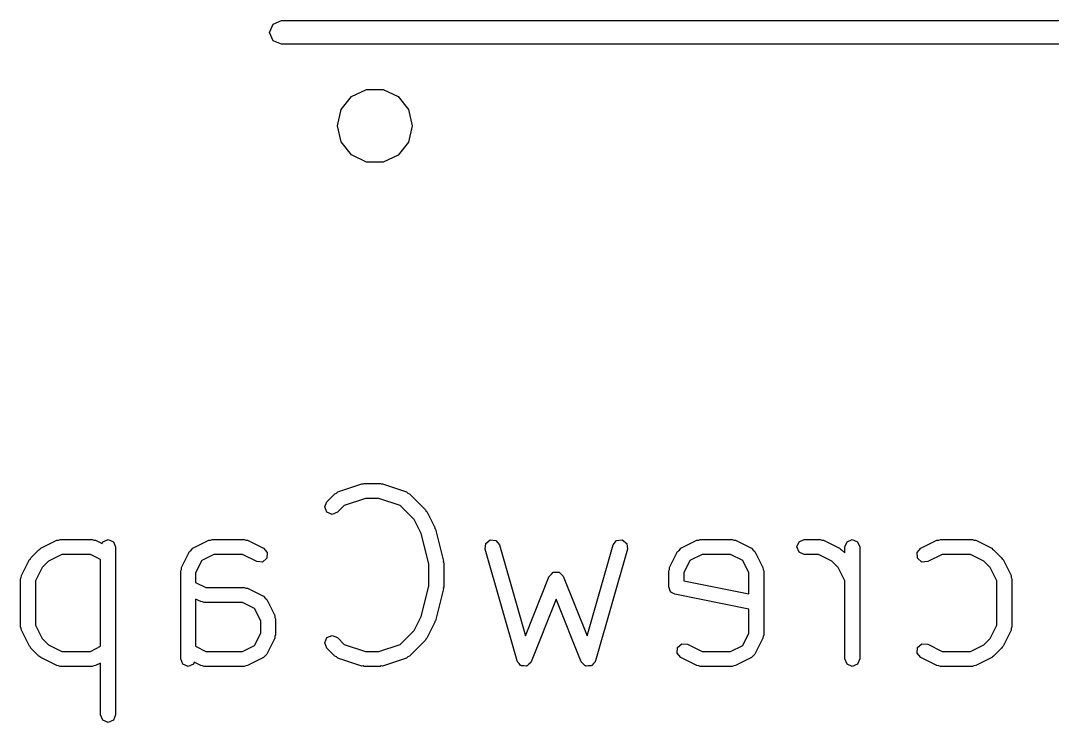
# Model space of a CAD drawing. Extents: x -8.7 to 8.7, y -10.2 to 10.1.
# Drawn here: x -3.9 to 1.63, y -6.2 to -2.44 of the extents above; entities that cross this region are included whole.
import ezdxf

# ---------------------------------------------------------------- set-up
doc = ezdxf.new("R2010")
doc.units = 0
doc.layers.add('BLACK', color=7, linetype='CONTINUOUS')

msp = doc.modelspace()

# ---------------------------------------------------------------- linework, layer by layer
at = {"layer": 'BLACK', "linetype": 'CONTINUOUS'}
for p, q in [((-2.5635, -2.5), (-2.5449, -2.4551)), ((-2.5449, -2.4551), (-2.5, -2.4365)), ((-2.5, -2.4365), (2.5, -2.4365)), ((-2.5449, -2.5449), (-2.5635, -2.5)), ((-2.5, -2.5635), (-2.5449, -2.5449)), ((2.5, -2.5635), (-2.5, -2.5635)), ((-2.1245, -2.84348), (-2.04431, -2.80497)), ((-2.04431, -2.80497), (-1.95535, -2.80505)), ((-1.95535, -2.80505), (-1.87522, -2.8437)), ((-2.18006, -2.91295), (-2.1245, -2.84348)), ((-1.87522, -2.8437), (-1.81978, -2.91327)), ((-2.2, -2.99965), (-2.18006, -2.91295)), ((-1.81978, -2.91327), (-1.8, -3)), ((-2.18037, -3.08642), (-2.2, -2.99965)), ((-1.8, -3.0007), (-1.82009, -3.08736)), ((-1.8, -3), (-1.8, -3.0007)), ((-2.12505, -3.15609), (-2.18037, -3.08642)), ((-1.82009, -3.08736), (-1.87577, -3.15674)), ((-2.04499, -3.19487), (-2.12505, -3.15609)), ((-1.95603, -3.19511), (-2.04499, -3.19487)), ((-1.87577, -3.15674), (-1.95603, -3.19511)), ((-2.06323, -4.91966), (-2.05714, -4.91714)), ((-2.05714, -4.91714), (-1.97143, -4.91714)), ((-1.97143, -4.91714), (-1.96534, -4.91966)), ((-2.25685, -5.01457), (-2.214, -4.97172)), ((-2.214, -4.97172), (-2.2054, -4.96815)), ((-2.2054, -4.96815), (-2.19836, -4.96205)), ((-2.19836, -4.96205), (-2.06979, -4.9192)), ((-2.06979, -4.9192), (-2.06323, -4.91966)), ((-1.96534, -4.91966), (-1.95878, -4.9192)), ((-1.95878, -4.9192), (-1.83021, -4.96205)), ((-1.83021, -4.96205), (-1.82317, -4.96815)), ((-1.82317, -4.96815), (-1.81457, -4.97172)), ((-1.81457, -4.97172), (-1.72886, -5.05743)), ((-2.26857, -5.04286), (-2.25685, -5.01457)), ((-2.05065, -4.99714), (-2.16411, -5.03496)), ((-1.97792, -4.99714), (-2.05065, -4.99714)), ((-1.86446, -5.03496), (-1.97792, -4.99714)), ((-2.25685, -5.07114), (-2.26857, -5.04286)), ((-2.22857, -5.08286), (-2.25685, -5.07114)), ((-2.20029, -5.07114), (-2.22857, -5.08286)), ((-2.16411, -5.03496), (-2.20029, -5.07114)), ((-1.79002, -5.10941), (-1.86446, -5.03496)), ((-1.72886, -5.05743), (-1.72634, -5.06351)), ((-1.72634, -5.06351), (-1.72136, -5.06783)), ((-1.72136, -5.06783), (-1.67851, -5.15354)), ((-1.75203, -5.18539), (-1.79002, -5.10941)), ((-1.71143, -5.34778), (-1.75203, -5.18539)), ((-1.67851, -5.15354), (-1.67819, -5.15807)), ((-1.67819, -5.15807), (-1.67548, -5.16173)), ((-1.67548, -5.16173), (-1.63262, -5.33316)), ((-3.78932, -5.26422), (-3.7036, -5.22136)), ((-3.7036, -5.22136), (-3.69432, -5.2207)), ((-3.69432, -5.2207), (-3.68571, -5.21714)), ((-3.68571, -5.21714), (-3.51428, -5.21714)), ((-3.51428, -5.21714), (-3.50568, -5.2207)), ((-3.50568, -5.2207), (-3.4964, -5.22136)), ((-3.4964, -5.22136), (-3.46107, -5.23903)), ((-3.46107, -5.23903), (-3.45686, -5.22886)), ((-3.45686, -5.22886), (-3.42857, -5.21714)), ((-3.42857, -5.21714), (-3.40029, -5.22886)), ((-3.40029, -5.22886), (-3.38857, -5.25714)), ((-2.97503, -5.26422), (-2.88932, -5.22136)), ((-2.88932, -5.22136), (-2.88003, -5.2207)), ((-2.88003, -5.2207), (-2.87143, -5.21714)), ((-2.87143, -5.21714), (-2.7, -5.21714)), ((-2.7, -5.21714), (-2.6914, -5.2207)), ((-2.6914, -5.2207), (-2.68211, -5.22136)), ((-2.68211, -5.22136), (-2.5964, -5.26422)), ((-1.40989, -5.26813), (-1.40639, -5.23772)), ((-1.40639, -5.23772), (-1.38242, -5.21868)), ((-1.38242, -5.21868), (-1.352, -5.22218)), ((-1.352, -5.22218), (-1.33297, -5.24615)), ((-1.33297, -5.24615), (-1.19368, -5.73365)), ((-0.863459, -5.73365), (-0.724175, -5.24615)), ((-0.724175, -5.24615), (-0.70514, -5.22218)), ((-0.70514, -5.22218), (-0.674725, -5.21868)), ((-0.674725, -5.21868), (-0.650748, -5.23772)), ((-0.650748, -5.23772), (-0.647253, -5.26813)), ((-0.360746, -5.26422), (-0.27503, -5.22136)), ((-0.27503, -5.22136), (-0.265744, -5.2207)), ((-0.265744, -5.2207), (-0.257142, -5.21714)), ((-0.257142, -5.21714), (-0.085714, -5.21714)), ((-0.085714, -5.21714), (-0.077112, -5.2207)), ((-0.077112, -5.2207), (-0.067825, -5.22136)), ((-0.067825, -5.22136), (0.017889, -5.26422)), ((0.259999, -5.25714), (0.271715, -5.22886)), ((0.271715, -5.22886), (0.299999, -5.21714)), ((0.299999, -5.21714), (0.385714, -5.21714)), ((0.385714, -5.21714), (0.394316, -5.2207)), ((0.394316, -5.2207), (0.403603, -5.22136)), ((0.403603, -5.22136), (0.489317, -5.26422)), ((0.517142, -5.25714), (0.528858, -5.22886)), ((0.528858, -5.22886), (0.557142, -5.21714)), ((0.557142, -5.21714), (0.585426, -5.22886)), ((0.585426, -5.22886), (0.597142, -5.25714)), ((0.924968, -5.26422), (1.01068, -5.22136)), ((1.01068, -5.22136), (1.01997, -5.2207)), ((1.01997, -5.2207), (1.02857, -5.21714)), ((1.02857, -5.21714), (1.2, -5.21714)), ((1.2, -5.21714), (1.2086, -5.2207)), ((1.2086, -5.2207), (1.21789, -5.22136)), ((1.21789, -5.22136), (1.3036, -5.26422)), ((-3.84257, -5.31457), (-3.79971, -5.27172)), ((-3.79971, -5.27172), (-3.79363, -5.2692)), ((-3.79363, -5.2692), (-3.78932, -5.26422)), ((-3.67627, -5.29714), (-3.74774, -5.33287)), ((-3.52373, -5.29714), (-3.67627, -5.29714)), ((-3.46857, -5.32472), (-3.52373, -5.29714)), ((-3.38857, -5.25714), (-3.38857, -6.15714)), ((-3.03578, -5.36782), (-2.99292, -5.28211)), ((-2.99292, -5.28211), (-2.98334, -5.2738)), ((-2.98334, -5.2738), (-2.97503, -5.26422)), ((-2.86198, -5.29714), (-2.92733, -5.32981)), ((-2.70944, -5.29714), (-2.86198, -5.29714)), ((-2.63217, -5.33578), (-2.70944, -5.29714)), ((-2.5964, -5.26422), (-2.57634, -5.28735)), ((-2.57634, -5.28735), (-2.57851, -5.31789)), ((-1.23846, -5.86813), (-1.40989, -5.26813)), ((-0.647253, -5.26813), (-0.818681, -5.86813)), ((-0.421491, -5.36782), (-0.378634, -5.28211)), ((-0.378634, -5.28211), (-0.369056, -5.2738)), ((-0.369056, -5.2738), (-0.360746, -5.26422)), ((-0.247699, -5.29714), (-0.313043, -5.32981)), ((-0.095157, -5.29714), (-0.247699, -5.29714)), ((-0.029814, -5.32981), (-0.095157, -5.29714)), ((0.017889, -5.26422), (0.026196, -5.2738)), ((0.026196, -5.2738), (0.035777, -5.28211)), ((0.035777, -5.28211), (0.078634, -5.36782)), ((0.271715, -5.28543), (0.259999, -5.25714)), ((0.299999, -5.29714), (0.271715, -5.28543)), ((0.376271, -5.29714), (0.299999, -5.29714)), ((0.447735, -5.33287), (0.376271, -5.29714)), ((0.489317, -5.26422), (0.49363, -5.2692)), ((0.49363, -5.2692), (0.499712, -5.27172)), ((0.499712, -5.27172), (0.517142, -5.28915)), ((0.517142, -5.28915), (0.517142, -5.25714)), ((0.597142, -5.25714), (0.597142, -5.85714)), ((0.90491, -5.28735), (0.924968, -5.26422)), ((0.90708, -5.31789), (0.90491, -5.28735)), ((1.03801, -5.29714), (0.960746, -5.33578)), ((1.19056, -5.29714), (1.03801, -5.29714)), ((1.26202, -5.33287), (1.19056, -5.29714)), ((1.3036, -5.26422), (1.30792, -5.2692)), ((1.30792, -5.2692), (1.314, -5.27172)), ((1.314, -5.27172), (1.35685, -5.31457)), ((-3.89292, -5.41068), (-3.85006, -5.32497)), ((-3.85006, -5.32497), (-3.84509, -5.32065)), ((-3.84509, -5.32065), (-3.84257, -5.31457)), ((-3.74774, -5.33287), (-3.78141, -5.36655)), ((-3.46857, -5.78956), (-3.46857, -5.32472)), ((-2.92733, -5.32981), (-2.96, -5.39516)), ((-2.60164, -5.33795), (-2.63217, -5.33578)), ((-2.57851, -5.31789), (-2.60164, -5.33795)), ((-1.71143, -5.4665), (-1.71143, -5.34778)), ((-1.63262, -5.33316), (-1.63337, -5.33817)), ((-1.63337, -5.33817), (-1.63143, -5.34286)), ((-1.63143, -5.34286), (-1.63143, -5.47143)), ((-0.313043, -5.32981), (-0.345714, -5.39516)), ((0.002857, -5.39516), (-0.029814, -5.32981)), ((0.48141, -5.36655), (0.447735, -5.33287)), ((0.930208, -5.33795), (0.90708, -5.31789)), ((0.960746, -5.33578), (0.930208, -5.33795)), ((1.2957, -5.36655), (1.26202, -5.33287)), ((1.35685, -5.31457), (1.35937, -5.32065)), ((1.35937, -5.32065), (1.36435, -5.32497)), ((1.36435, -5.32497), (1.40721, -5.41068)), ((-3.89358, -5.41997), (-3.89292, -5.41068)), ((-3.78141, -5.36655), (-3.81714, -5.43801)), ((-3.04, -5.38571), (-3.03644, -5.37711)), ((-3.04, -5.85714), (-3.04, -5.38571)), ((-3.03644, -5.37711), (-3.03578, -5.36782)), ((-2.96, -5.39516), (-2.96, -5.44671)), ((-1.19368, -5.73365), (-1.06571, -5.41372)), ((-1.06571, -5.41372), (-1.06534, -5.41334)), ((-1.06534, -5.41281), (-1.05469, -5.40243)), ((-1.06534, -5.41334), (-1.06534, -5.41281)), ((-1.05469, -5.40243), (-1.04433, -5.39181)), ((-1.04433, -5.39181), (-1.0438, -5.3918)), ((-1.0438, -5.3918), (-1.04343, -5.39143)), ((-1.04343, -5.39143), (-1.02857, -5.39161)), ((-1.02857, -5.39161), (-1.01371, -5.39143)), ((-1.01371, -5.39143), (-1.01334, -5.3918)), ((-1.01334, -5.3918), (-1.01281, -5.39181)), ((-1.01281, -5.39181), (-1.00243, -5.40245)), ((-1.00243, -5.40245), (-0.991806, -5.41282)), ((-0.991806, -5.41282), (-0.9918, -5.41334)), ((-0.9918, -5.41334), (-0.991432, -5.41371)), ((-0.991432, -5.41371), (-0.863459, -5.73365)), ((-0.425714, -5.38571), (-0.422151, -5.37711)), ((-0.425714, -5.47143), (-0.425714, -5.38571)), ((-0.422151, -5.37711), (-0.421491, -5.36782)), ((-0.345714, -5.39516), (-0.345714, -5.43864)), ((0.002857, -5.50835), (0.002857, -5.39516)), ((0.078634, -5.36782), (0.079294, -5.37711)), ((0.079294, -5.37711), (0.082857, -5.38571)), ((0.082857, -5.38571), (0.082857, -5.72857)), ((0.517142, -5.43801), (0.48141, -5.36655)), ((1.33143, -5.43801), (1.2957, -5.36655)), ((1.40721, -5.41068), (1.40786, -5.41997)), ((-3.89714, -5.42857), (-3.89358, -5.41997)), ((-3.89714, -5.68571), (-3.89714, -5.42857)), ((-3.81714, -5.43801), (-3.81714, -5.67627)), ((-2.96, -5.44671), (-2.90484, -5.47429)), ((-1.75203, -5.6289), (-1.71143, -5.4665)), ((-0.345714, -5.43864), (0.002857, -5.50835)), ((0.517142, -5.85714), (0.517142, -5.43801)), ((1.33143, -5.67627), (1.33143, -5.43801)), ((1.40786, -5.41997), (1.41143, -5.42857)), ((1.41143, -5.42857), (1.41143, -5.68571)), ((-2.90484, -5.47429), (-2.7, -5.47429)), ((-2.7, -5.47429), (-2.6914, -5.47785)), ((-2.6914, -5.47785), (-2.68211, -5.47851)), ((-2.68211, -5.47851), (-2.5964, -5.52136)), ((-2.5964, -5.52136), (-2.58809, -5.53095)), ((-1.63262, -5.48113), (-1.67548, -5.65256)), ((-1.63143, -5.47143), (-1.63337, -5.47611)), ((-1.63337, -5.47611), (-1.63262, -5.48113)), ((-0.421256, -5.48219), (-0.425714, -5.47143)), ((-0.418996, -5.49362), (-0.421256, -5.48219)), ((-0.415574, -5.49591), (-0.418996, -5.49362)), ((-0.413998, -5.49971), (-0.415574, -5.49591)), ((-0.403238, -5.50417), (-0.413998, -5.49971)), ((-0.393559, -5.51065), (-0.403238, -5.50417)), ((0.002857, -5.58993), (-0.393559, -5.51065)), ((-2.93217, -5.55006), (-2.96, -5.53615)), ((-2.96, -5.53615), (-2.96, -5.78956)), ((-2.92289, -5.55072), (-2.93217, -5.55006)), ((-2.91429, -5.55429), (-2.92289, -5.55072)), ((-2.70944, -5.55429), (-2.91429, -5.55429)), ((-2.6441, -5.58696), (-2.70944, -5.55429)), ((-2.58809, -5.53095), (-2.57851, -5.53925)), ((-2.57851, -5.53925), (-2.53565, -5.62497)), ((-1.02857, -5.53627), (-1.16286, -5.872)), ((-0.894281, -5.872), (-1.02857, -5.53627)), ((-2.61143, -5.6523), (-2.6441, -5.58696)), ((-2.53565, -5.62497), (-2.53499, -5.63425)), ((-2.53499, -5.63425), (-2.53143, -5.64286)), ((-1.79002, -5.70488), (-1.75203, -5.6289)), ((0.002857, -5.71913), (0.002857, -5.58993)), ((-3.89358, -5.69432), (-3.89714, -5.68571)), ((-3.81714, -5.67627), (-3.78141, -5.74773)), ((-2.61143, -5.71913), (-2.61143, -5.6523)), ((-2.53143, -5.64286), (-2.53143, -5.72857)), ((-1.67851, -5.66075), (-1.72136, -5.74646)), ((-1.67819, -5.65621), (-1.67851, -5.66075)), ((-1.67548, -5.65256), (-1.67819, -5.65621)), ((1.2957, -5.74773), (1.33143, -5.67627)), ((1.41143, -5.68571), (1.40786, -5.69432)), ((-3.89292, -5.7036), (-3.89358, -5.69432)), ((-3.85006, -5.78932), (-3.89292, -5.7036)), ((-2.6441, -5.78447), (-2.61143, -5.71913)), ((-2.53565, -5.74646), (-2.57851, -5.83217)), ((-2.53499, -5.73717), (-2.53565, -5.74646)), ((-2.53143, -5.72857), (-2.53499, -5.73717)), ((-2.26857, -5.77143), (-2.25685, -5.74314)), ((-2.25685, -5.74314), (-2.22857, -5.73143)), ((-2.22857, -5.73143), (-2.20029, -5.74314)), ((-2.20029, -5.74314), (-2.16411, -5.77932)), ((-1.86446, -5.77932), (-1.79002, -5.70488)), ((-1.72136, -5.74646), (-1.72634, -5.75077)), ((-0.029814, -5.78447), (0.002857, -5.71913)), ((0.078634, -5.74646), (0.035777, -5.83217)), ((0.079294, -5.73717), (0.078634, -5.74646)), ((0.082857, -5.72857), (0.079294, -5.73717)), ((1.40721, -5.7036), (1.36435, -5.78932)), ((1.40786, -5.69432), (1.40721, -5.7036)), ((-3.84509, -5.79363), (-3.85006, -5.78932)), ((-3.84257, -5.79971), (-3.84509, -5.79363)), ((-3.79971, -5.84257), (-3.84257, -5.79971)), ((-3.78141, -5.74773), (-3.74774, -5.78141)), ((-3.74774, -5.78141), (-3.67627, -5.81714)), ((-3.52373, -5.81714), (-3.46857, -5.78956)), ((-2.96, -5.78956), (-2.90484, -5.81714)), ((-2.70944, -5.81714), (-2.6441, -5.78447)), ((-2.25685, -5.79971), (-2.26857, -5.77143)), ((-2.214, -5.84257), (-2.25685, -5.79971)), ((-2.16411, -5.77932), (-2.05065, -5.81714)), ((-1.97792, -5.81714), (-1.86446, -5.77932)), ((-1.72886, -5.75685), (-1.81457, -5.84257)), ((-1.72634, -5.75077), (-1.72886, -5.75685)), ((-0.380804, -5.82693), (-0.378634, -5.7964)), ((-0.378634, -5.7964), (-0.355506, -5.77634)), ((-0.355506, -5.77634), (-0.324969, -5.77851)), ((-0.324969, -5.77851), (-0.2477, -5.81714)), ((-0.095157, -5.81714), (-0.029814, -5.78447)), ((0.90491, -5.82693), (0.90708, -5.7964)), ((0.90708, -5.7964), (0.930208, -5.77634)), ((0.930208, -5.77634), (0.960746, -5.77851)), ((0.960746, -5.77851), (1.03801, -5.81714)), ((1.19056, -5.81714), (1.26202, -5.78141)), ((1.26202, -5.78141), (1.2957, -5.74773)), ((1.35685, -5.79971), (1.314, -5.84257)), ((1.35937, -5.79363), (1.35685, -5.79971)), ((1.36435, -5.78932), (1.35937, -5.79363)), ((-3.79363, -5.84509), (-3.79971, -5.84257)), ((-3.78932, -5.85006), (-3.79363, -5.84509)), ((-3.7036, -5.89292), (-3.78932, -5.85006)), ((-3.67627, -5.81714), (-3.52373, -5.81714)), ((-3.02828, -5.88543), (-3.04, -5.85714)), ((-2.90484, -5.81714), (-2.70944, -5.81714)), ((-2.5964, -5.85006), (-2.68211, -5.89292)), ((-2.58809, -5.84048), (-2.5964, -5.85006)), ((-2.57851, -5.83217), (-2.58809, -5.84048)), ((-2.2054, -5.84613), (-2.214, -5.84257)), ((-2.19836, -5.85223), (-2.2054, -5.84613)), ((-2.06979, -5.89509), (-2.19836, -5.85223)), ((-2.05065, -5.81714), (-1.97792, -5.81714)), ((-1.83021, -5.85223), (-1.95878, -5.89509)), ((-1.82317, -5.84613), (-1.83021, -5.85223)), ((-1.81457, -5.84257), (-1.82317, -5.84613)), ((-0.360745, -5.85006), (-0.380804, -5.82693)), ((-0.27503, -5.89292), (-0.360745, -5.85006)), ((-0.2477, -5.81714), (-0.095157, -5.81714)), ((0.017888, -5.85006), (-0.067825, -5.89292)), ((0.026195, -5.84048), (0.017888, -5.85006)), ((0.035777, -5.83217), (0.026195, -5.84048)), ((0.528858, -5.88543), (0.517142, -5.85714)), ((0.597142, -5.85714), (0.585426, -5.88543)), ((0.924968, -5.85006), (0.90491, -5.82693)), ((1.01068, -5.89292), (0.924968, -5.85006)), ((1.03801, -5.81714), (1.19056, -5.81714)), ((1.3036, -5.85006), (1.21789, -5.89292)), ((1.30792, -5.84509), (1.3036, -5.85006)), ((1.314, -5.84257), (1.30792, -5.84509)), ((-3.69432, -5.89358), (-3.7036, -5.89292)), ((-3.68571, -5.89714), (-3.69432, -5.89358)), ((-3.51428, -5.89714), (-3.68571, -5.89714)), ((-3.50568, -5.89358), (-3.51428, -5.89714)), ((-3.4964, -5.89292), (-3.50568, -5.89358)), ((-3.46857, -5.87901), (-3.4964, -5.89292)), ((-3.46857, -6.15714), (-3.46857, -5.87901)), ((-3, -5.89714), (-3.02828, -5.88543)), ((-2.97172, -5.88543), (-3, -5.89714)), ((-2.9675, -5.87525), (-2.97172, -5.88543)), ((-2.93217, -5.89292), (-2.9675, -5.87525)), ((-2.92289, -5.89358), (-2.93217, -5.89292)), ((-2.91429, -5.89714), (-2.92289, -5.89358)), ((-2.7, -5.89714), (-2.91429, -5.89714)), ((-2.6914, -5.89358), (-2.7, -5.89714)), ((-2.68211, -5.89292), (-2.6914, -5.89358)), ((-2.06323, -5.89462), (-2.06979, -5.89509)), ((-2.05714, -5.89714), (-2.06323, -5.89462)), ((-1.97143, -5.89714), (-2.05714, -5.89714)), ((-1.96534, -5.89462), (-1.97143, -5.89714)), ((-1.95878, -5.89509), (-1.96534, -5.89462)), ((-1.2368, -5.87023), (-1.23846, -5.86813)), ((-1.23676, -5.8729), (-1.2368, -5.87023)), ((-1.22749, -5.88195), (-1.23676, -5.8729)), ((-1.21943, -5.89211), (-1.22749, -5.88195)), ((-1.21677, -5.89241), (-1.21943, -5.89211)), ((-1.21486, -5.89428), (-1.21677, -5.89241)), ((-1.20189, -5.89412), (-1.21486, -5.89428)), ((-1.18901, -5.8956), (-1.20189, -5.89412)), ((-1.18692, -5.89394), (-1.18901, -5.8956)), ((-1.18424, -5.89391), (-1.18692, -5.89394)), ((-1.17519, -5.88463), (-1.18424, -5.89391)), ((-1.16503, -5.87657), (-1.17519, -5.88463)), ((-1.16473, -5.87391), (-1.16503, -5.87657)), ((-1.16286, -5.872), (-1.16473, -5.87391)), ((-0.892413, -5.87391), (-0.894281, -5.872)), ((-0.892108, -5.87657), (-0.892413, -5.87391)), ((-0.881951, -5.88463), (-0.892108, -5.87657)), ((-0.872899, -5.89391), (-0.881951, -5.88463)), ((-0.870226, -5.89394), (-0.872899, -5.89391)), ((-0.868131, -5.8956), (-0.870226, -5.89394)), ((-0.855248, -5.89412), (-0.868131, -5.8956)), ((-0.842286, -5.89428), (-0.855248, -5.89412)), ((-0.840372, -5.89241), (-0.842286, -5.89428)), ((-0.837716, -5.89211), (-0.840372, -5.89241)), ((-0.829652, -5.88195), (-0.837716, -5.89211)), ((-0.820377, -5.8729), (-0.829652, -5.88195)), ((-0.820344, -5.87023), (-0.820377, -5.8729)), ((-0.818681, -5.86813), (-0.820344, -5.87023)), ((-0.265744, -5.89358), (-0.27503, -5.89292)), ((-0.257142, -5.89714), (-0.265744, -5.89358)), ((-0.085714, -5.89714), (-0.257142, -5.89714)), ((-0.077112, -5.89358), (-0.085714, -5.89714)), ((-0.067825, -5.89292), (-0.077112, -5.89358)), ((0.557142, -5.89714), (0.528858, -5.88543)), ((0.585426, -5.88543), (0.557142, -5.89714)), ((1.01997, -5.89358), (1.01068, -5.89292)), ((1.02857, -5.89714), (1.01997, -5.89358)), ((1.2, -5.89714), (1.02857, -5.89714)), ((1.2086, -5.89358), (1.2, -5.89714)), ((1.21789, -5.89292), (1.2086, -5.89358)), ((-3.45686, -6.18543), (-3.46857, -6.15714)), ((-3.42857, -6.19714), (-3.45686, -6.18543)), ((-3.40029, -6.18543), (-3.42857, -6.19714)), ((-3.38857, -6.15714), (-3.40029, -6.18543))]:
    msp.add_line(p, q, dxfattribs=at)

doc.saveas('drawing.dxf')
